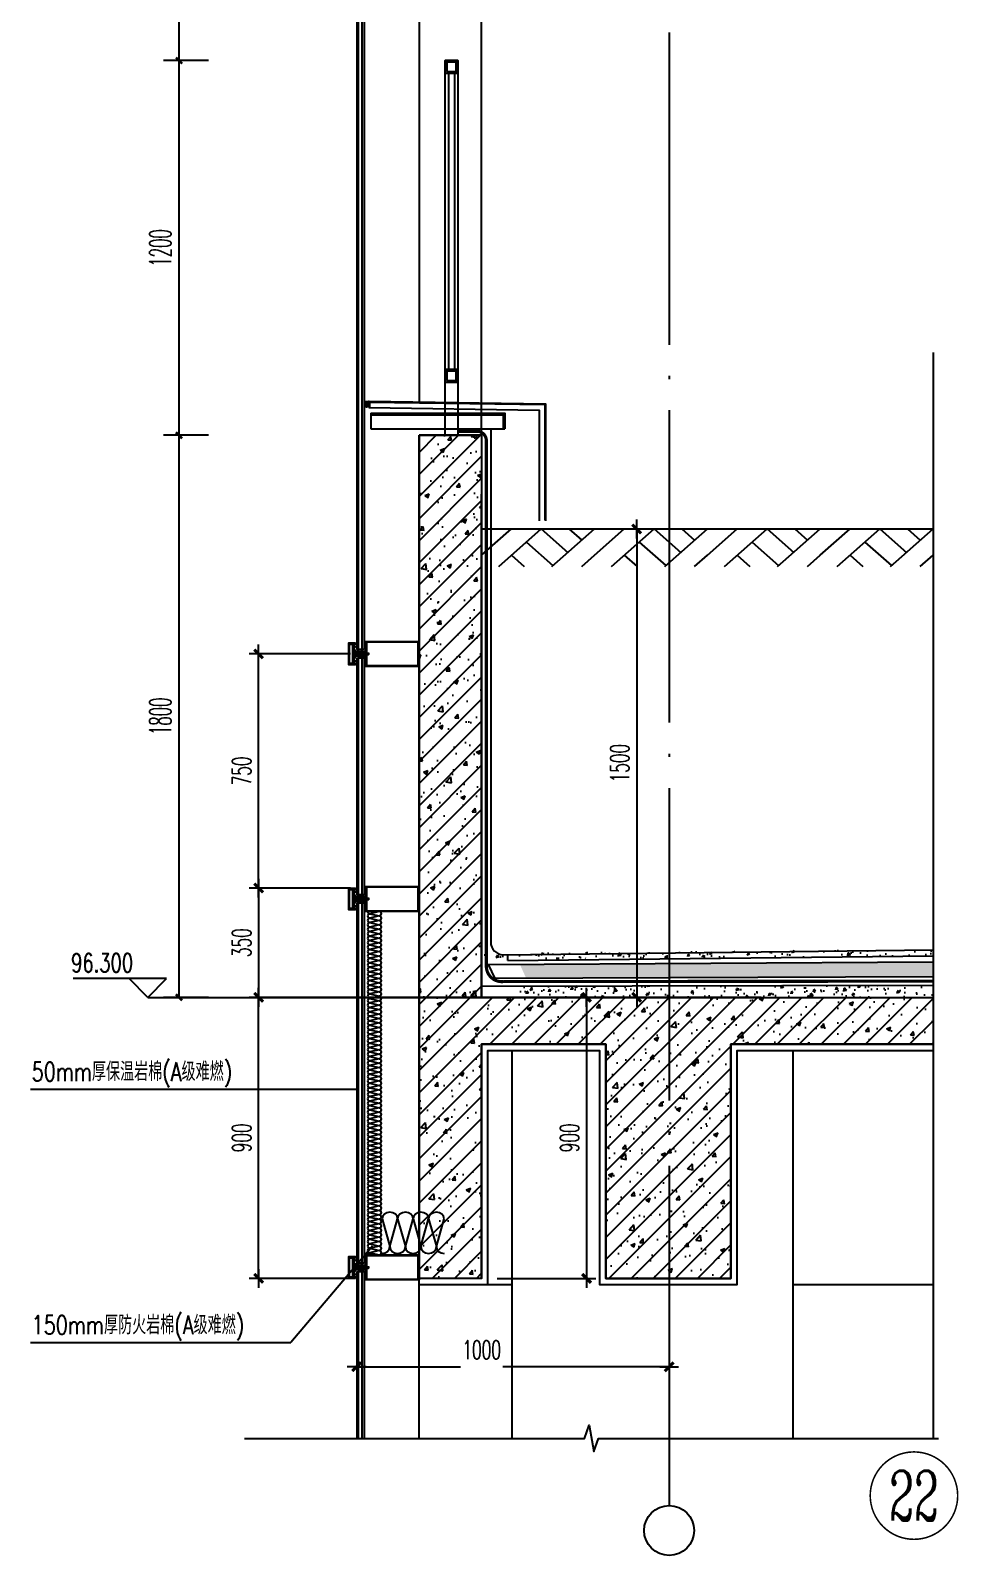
# Model space of a CAD drawing. Extents: x 1980812 to 2578970, y -669191 to 284498.
# Drawn here: x 2015531 to 2021471, y -587592 to -577824 of the extents above; entities that cross this region are included whole.
import ezdxf
from ezdxf.enums import TextEntityAlignment as Align

# ---------------------------------------------------------------- set-up
doc = ezdxf.new("R2010")
doc.units = 0
doc.header["$LTSCALE"] = 1000
doc.header["$MEASUREMENT"] = 0
for name, pattern in [('CENTER', [2, 1.25, -0.25, 0.25, -0.25]), ('CONTINOUS', [0]), ('DASH', [0.35, 0.25, -0.1]), ('DOTE', [2.42, 2, -0.2, 0.02, -0.2]), ('HIDDEN', [0.375, 0.25, -0.125]), ('HIDDEN2', [0.1875, 0.125, -0.0625])]:
    doc.linetypes.add(name, pattern=pattern)
for name, color, linetype in [('A-SECT-MBND-FINE', 252, 'Continuous'), ('A-SECT-MCUT', 1, 'Continuous'), ('A-SECT-MCUT-FINE', 137, 'Continuous'), ('ALUM-02', 4, 'Continuous'), ('AXIS', 3, 'Continuous'), ('AXIS_TEXT', 7, 'Continuous'), ('BH', 191, 'Continuous'), ('DIM_ELEV', 3, 'Continuous'), ('DIM_IDEN', 3, 'Continuous'), ('DIM_SYMB', 3, 'Continuous'), ('dote', 1, 'DOTE'), ('FILL', 251, 'Continuous'), ('PUB_DIM', 3, 'Continuous'), ('PUB_TEXT', 7, 'Continuous'), ('SF', 1, 'Continuous'), ('STEEL', 3, 'Continuous'), ('SXJF', 8, 'Continuous'), ('TEXT', 7, 'Continuous'), ('WALL', 4, 'Continuous'), ('WINDOW', 2, 'Continuous'), ('保温卷材', 6, 'Continuous'), ('保温板', 20, 'Continuous'), ('可见看线', 63, 'Continuous'), ('柱墙填充', 181, 'Continuous'), ('栏杆', 143, 'Continuous'), ('详细标注', 231, 'Continuous'), ('防水卷材', 6, 'DASH'), ('面层', 31, 'Continuous')]:
    doc.layers.add(name, color=color, linetype=linetype)
doc.styles.add('_TCH_DIM', font='SIMPLEX', dxfattribs={"bigfont": 'GBCBIG'})
doc.styles.add('_TCH_DIM_T3', font='SIMPLEX', dxfattribs={"width": 0.705882, "bigfont": 'GBCBIG'})
doc.styles.add('_TCH_LABEL', font='COMPLEX', dxfattribs={"bigfont": 'GBCBIG'})
doc.styles.add('COMPLEX', font='COMPLEX')
doc.styles.add('DIM_FONT', font='SIMPLEX', dxfattribs={"width": 0.7, "bigfont": 'GBCBIG'})
doc.styles.add('FSJ-SHX', font='txtw.shx', dxfattribs={"width": 0.75, "bigfont": 'hztxtw.shx'})
doc.styles.add('HZTXTW', font='txtw.shx', dxfattribs={"width": 0.6, "bigfont": 'hztxtw.shx'})
doc.styles.add('HZTXTW_T3', font='txtw.shx', dxfattribs={"width": 0.5, "bigfont": 'hztxtw.shx'})
doc.styles.add('ROMANS', font='simplex_.ttf', dxfattribs={"width": 0.8, "height": 500})
doc.dimstyles.new('_TCH_ARCH&&20', dxfattribs={"dimtxt": 59.5, "dimasz": 20, "dimexe": 40, "dimexo": 4, "dimgap": 25.25, "dimtad": 1, "dimdec": 0, "dimzin": 0, "dimdsep": 46, "dimtxsty": '_TCH_DIM_T3', "dimblk": 'ARCHTICK', "dimcen": 0.09, "dimclrt": 7, "dimazin": 2, "dimtfac": 1, "dimtdec": 0, "dimtix": 1, "dimtmove": 2, "dimatfit": 3, "dimfxl": 1, "dimtolj": 1, "dimtzin": 0, "dimarcsym": 0})
doc.dimstyles.new('DIMN20', dxfattribs={"dimscale": 0.2, "dimtxt": 300, "dimasz": 1, "dimexe": 150, "dimexo": 0, "dimgap": 100, "dimtad": 1, "dimdec": 0, "dimzin": 0, "dimdsep": 46, "dimtxsty": 'DIM_FONT', "dimblk1": '_DIMX', "dimblk2": '_DIMX', "dimsah": 1, "dimcen": 0.09, "dimclrd": 256, "dimclre": 256, "dimclrt": 7, "dimadec": 0, "dimazin": 0, "dimtfac": 1, "dimtdec": 0, "dimtix": 1, "dimtmove": 2, "dimatfit": 3, "dimldrblk": '_DIMX', "dimfxl": 150, "dimtolj": 1, "dimtzin": 0, "dimarcsym": 0})
pattern_1 = [(130, (3540175.08, -383323.47), (-71.7260183, -6.2752135), [7.5, -82.5]), (185, (3540175.08, -383323.47), (13.8751334, 75.2192134), [6, -66]), (79.5486, (3540169.105, -383323.99), (-57.8509382, 68.9439542), [6.374019, -70.1142112]), (133.8158, (3540175.08, -383303.47), (-106.7241049, -16.5519014), [11.25, -123.75]), (83.3644, (3540166.19, -383304.85), (-93.4662706, 97.411787), [9.561029, -105.1713]), (188.8158, (3540175.08, -383303.47), (-93.4661945, 97.41186), [9, -99]), (159, (3540165.08, -383308.47), (-59.6907052, -40.2618891), [7.5, -82.5]), (214, (3540165.08, -383308.47), (-24.3315332, 72.5150045), [6, -66]), (108.5486, (3540160.11, -383311.825), (-84.0222629, 32.2530497), [6.374019, -70.1142112]), (142.5, (3540175.083, -383323.47), (-1.21598553, 33.28938538), [0, -65.2, 0, -67, 0, -66.25]), (172.5, (3540175.083, -383323.47), (-26.30695374, 39.4411712), [0, -38.2, 0, -63.7, 0, -25.25]), (212.5, (3540197.383, -383323.47), (-53.38224362, -2.25548717), [0, -25, 0, -78, 0, -103.5]), (222.5, (3540207.383, -383323.47), (-58.3186169, 10.0104982), [0, -32.5, 0, -51.8, 0, -73.5])]

# ---------------------------------------------------------------- blocks, each defined once
blk = doc.blocks.new('_DIMX')
blk.add_line((-150, 0), (150, 0))
at = {"const_width": 50}
blk.add_lwpolyline([(-70, -70), (70, 70)], dxfattribs=at)
blk = doc.blocks.new('*D2765')
at = {"layer": 'Defpoints', "color": 0, "transparency": 16777216}
for p in [(746891.7, 316682.3, 0), (747041.7, 315782.3, 0), (747327.5, 315782.3)]:
    blk.add_point(p, dxfattribs=at)
at = {"layer": '详细标注', "lineweight": -2, "transparency": 16777216}
for p, q in [((746891.7, 316682.3), (747357.5, 316682.3)), ((747327.5, 316682.1), (747327.5, 315782.5)), ((747041.7, 315782.3), (747357.5, 315782.3))]:
    blk.add_line(p, q, dxfattribs=at)
at = {"layer": '详细标注', "lineweight": -2, "transparency": 16777216, "xscale": 0.2, "yscale": 0.2, "zscale": 0.2}
for p, rotation in [((747327.5, 316682.3), 90), ((747327.5, 315782.3), 270)]:
    blk.add_blockref('_DIMX', p, dxfattribs=dict(at, rotation=rotation))
at = {"layer": '详细标注', "color": 7, "transparency": 16777216, "insert": (747273.2, 316232.3), "char_height": 60, "attachment_point": 5, "rotation": 90, "style": 'HZTXTW'}
blk.add_mtext('\\A1;900', dxfattribs=at)
blk = doc.blocks.new('*D2771')
at = {"layer": 'Defpoints', "color": 0, "transparency": 16777216}
for p in [(746991.8, 318182.3, 0), (746991.8, 316682.3, 0), (747487.9, 316682.3)]:
    blk.add_point(p, dxfattribs=at)
at = {"layer": '详细标注', "lineweight": -2, "transparency": 16777216}
for p, q in [((746991.8, 318182.3), (747517.9, 318182.3)), ((747487.9, 318182.1), (747487.9, 316682.5)), ((746991.8, 316682.3), (747517.9, 316682.3))]:
    blk.add_line(p, q, dxfattribs=at)
at = {"layer": '详细标注', "lineweight": -2, "transparency": 16777216, "xscale": 0.2, "yscale": 0.2, "zscale": 0.2}
for p, rotation in [((747487.9, 318182.3), 90), ((747487.9, 316682.3), 270)]:
    blk.add_blockref('_DIMX', p, dxfattribs=dict(at, rotation=rotation))
at = {"layer": '详细标注', "color": 7, "transparency": 16777216, "insert": (747433.7, 317432.3), "char_height": 60, "attachment_point": 5, "rotation": 90, "style": 'HZTXTW'}
blk.add_mtext('\\A1;1500', dxfattribs=at)
blk = doc.blocks.new('*D2766')
at = {"layer": 'Defpoints', "color": 0, "transparency": 16777216}
for p in [(746591.8, 315648.3, 0), (747591.8, 315648.3, 0), (747591.8, 315499.3)]:
    blk.add_point(p, dxfattribs=at)
at = {"layer": '详细标注', "lineweight": -2, "transparency": 16777216}
for p, q in [((746591.8, 315648.3), (746591.8, 315469.3)), ((747591.8, 315648.3), (747591.8, 315469.3)), ((746592, 315499.3), (746923.9, 315499.3)), ((747591.6, 315499.3), (747059.6, 315499.3))]:
    blk.add_line(p, q, dxfattribs=at)
at = {"layer": '详细标注', "lineweight": -2, "transparency": 16777216, "xscale": 0.2, "yscale": 0.2, "zscale": 0.2}
for p, rotation in [((746591.8, 315499.3), 179.9998582215618), ((747591.8, 315499.3), 359.9998582215618)]:
    blk.add_blockref('_DIMX', p, dxfattribs=dict(at, rotation=rotation))
at = {"layer": '详细标注', "color": 7, "transparency": 16777216, "insert": (746991.8, 315553.5), "char_height": 60, "attachment_point": 5, "rotation": 359.9999, "style": 'HZTXTW'}
blk.add_mtext('\\A1;1000', dxfattribs=at)
blk = doc.blocks.new('M5x45_Pan')
at = {"color": 8, "linetype": 'HIDDEN'}
for p, q in [((0, 1.9), (45, 1.9)), ((44.4, -2.5), (44.4, 2.5)), ((0, -1.9), (45, -1.9))]:
    blk.add_line(p, q, dxfattribs=at)
at = {"color": 0, "linetype": 'ByBlock'}
blk.add_lwpolyline([(-1.4, -4.8), (0, -4.8), (0, 4.7), (-1.4, 4.7, 0.228537), (-2.2, 4.4, 0.349288), (-2.2, -4.4, 0.228537)], format="xyb", close=True, dxfattribs=at)
at = {"color": 8, "linetype": 'HIDDEN2'}
blk.add_lwpolyline([(-3.7, 0.7), (-1.8, 0.7), (-1.8, -0.8), (-3.7, -0.8)], dxfattribs=at)
at = {"color": 8, "linetype": 'ByBlock'}
blk.add_lwpolyline([(0, 2.5), (44.4, 2.5), (45, 1.9), (45, -1.9), (44.4, -2.5), (0, -2.5)], dxfattribs=at)
at = {"layer": 'TEXT', "color": 8, "linetype": 'CENTER'}
blk.add_line((48, 0), (-6.7, 0), dxfattribs=at)
at = {"layer": 'Defpoints', "color": 8, "style": 'ROMANS', "width": 0.8}
blk.add_text('M5x45', height=1, rotation=90, dxfattribs=at).set_placement((-1, 0), align=Align.MIDDLE)
blk = doc.blocks.new('*D2767')
at = {"layer": 'Defpoints', "color": 0, "transparency": 16777216}
for p in [(746278.1, 316682.3), (747886.1, 316682.3, 0), (746571.8, 315782.3)]:
    blk.add_point(p, dxfattribs=at)
at = {"layer": '详细标注', "lineweight": -2, "transparency": 16777216}
for p, q in [((747886.1, 316682.3), (746248.1, 316682.3)), ((746278.1, 315782.5), (746278.1, 316682.1)), ((746571.8, 315782.3), (746248.1, 315782.3))]:
    blk.add_line(p, q, dxfattribs=at)
at = {"layer": '详细标注', "lineweight": -2, "transparency": 16777216, "xscale": 0.2, "yscale": 0.2, "zscale": 0.2}
for p, rotation in [((746278.1, 316682.3), 90), ((746278.1, 315782.3), 270)]:
    blk.add_blockref('_DIMX', p, dxfattribs=dict(at, rotation=rotation))
at = {"layer": '详细标注', "color": 7, "transparency": 16777216, "insert": (746223.8, 316232.3), "char_height": 60, "attachment_point": 5, "rotation": 90, "style": 'HZTXTW'}
blk.add_mtext('\\A1;900', dxfattribs=at)
blk = doc.blocks.new('*D2768')
at = {"layer": 'Defpoints', "color": 0, "transparency": 16777216}
for p in [(746278.1, 317782.3), (746571.8, 317782.3, 0), (746571.8, 317032.3)]:
    blk.add_point(p, dxfattribs=at)
at = {"layer": '详细标注', "lineweight": -2, "transparency": 16777216}
for p, q in [((746571.8, 317782.3), (746248.1, 317782.3)), ((746278.1, 317032.5), (746278.1, 317782.1)), ((746571.8, 317032.3), (746248.1, 317032.3))]:
    blk.add_line(p, q, dxfattribs=at)
at = {"layer": '详细标注', "lineweight": -2, "transparency": 16777216, "xscale": 0.2, "yscale": 0.2, "zscale": 0.2}
for p, rotation in [((746278.1, 317782.3), 90), ((746278.1, 317032.3), 270)]:
    blk.add_blockref('_DIMX', p, dxfattribs=dict(at, rotation=rotation))
at = {"layer": '详细标注', "color": 7, "transparency": 16777216, "insert": (746223.8, 317407.3), "char_height": 60, "attachment_point": 5, "rotation": 90, "style": 'HZTXTW'}
blk.add_mtext('\\A1;750', dxfattribs=at)
blk = doc.blocks.new('A$C7D172E5E')
at = {"layer": 'A-SECT-MCUT'}
for points in [[(0, -40), (0, -80), (-135.6, -80), (-172, -80), (-172, -47.8), (-188.7, -47.8), (-188.7, -46.9), (-185.2, -46), (-184.7, -46.6), (-172, -46.6), (-172, -40), (-172, -33.5), (-184.7, -33.5), (-185.2, -34), (-188.7, -33.1), (-188.7, -32.3), (-172, -32.3), (-172, 0), (-135.6, 0), (0, 0)], [(-189.3, -45.3), (-185.5, -45), (-184.6, -46.1), (-185.2, -46.6), (-185.7, -46), (-189.3, -46.9), (-189.3, -47.8), (-200.5, -47.8), (-200.5, -46.3), (-190.5, -46.3), (-190.5, -33.8), (-200.5, -33.8), (-200.5, -32.3), (-189.3, -32.3), (-189.3, -33.1), (-185.7, -34), (-185.2, -33.5), (-184.6, -33.9), (-185.5, -35), (-189.3, -34.7)], [(-169, -77.5), (-3, -77.5), (-3, -40), (-3, -2.5), (-169, -2.5)]]:
    blk.add_lwpolyline(points, close=True, dxfattribs=at)
for points in [[(-205.5, -75), (-225, -75), (-225, -5), (-205.5, -5, -0.414214), (-205, -5.5), (-205, -5.8, -0.351524), (-205.4, -6.3), (-209.2, -7.1, -0.256425), (-209.7, -7), (-210.4, -6.3, 0.198912), (-210.7, -6.2), (-216.5, -6.2, 0.414214), (-217, -6.7), (-217, -9.7, -0.414214), (-217.5, -10.2), (-218, -10.2, -0.414214), (-218.5, -9.7), (-218.5, -6.7, 0.414214), (-219, -6.2), (-223, -6.2, 0.414214), (-223.5, -6.7), (-223.5, -73.3, 0.414214), (-223, -73.8), (-219, -73.8, 0.414214), (-218.5, -73.3), (-218.5, -70.3, -0.414214), (-218, -69.8), (-217.5, -69.8, -0.414214), (-217, -70.3), (-217, -73.3, 0.414214), (-216.5, -73.8), (-210.7, -73.8, 0.198912), (-210.4, -73.7), (-209.7, -73, -0.256425), (-209.2, -72.9), (-205.4, -73.7, -0.351524), (-205, -74.2), (-205, -74.5, -0.414214)], [(-205, -29, -0.414214), (-205.5, -29.5), (-206.5, -29.5, 0.414214), (-207, -30), (-207, -50, 0.414214), (-206.5, -50.5), (-205.5, -50.5, -0.414214), (-205, -51), (-205, -52, -0.414214), (-205.5, -52.5), (-209.5, -52.5), (-209.5, -60.2, 0.414214), (-209, -60.7), (-205.5, -60.7, -0.414214), (-205, -61.2), (-205, -63.7, -0.414214), (-205.5, -64.2), (-206, -64.2, -0.414214), (-206.5, -63.7), (-206.5, -63.2, 0.414214), (-207, -62.7), (-209, -62.7, 0.414214), (-209.5, -63.2), (-209.5, -70.2, 0.414214), (-209, -70.7), (-207, -70.7, 0.414214), (-206.5, -70.2), (-206.5, -69.7, -0.414214), (-206, -69.2), (-205.5, -69.2, -0.414214), (-205, -69.7), (-205, -73, -0.479811), (-205.6, -73.5), (-209.3, -72.6, 0.256425), (-209.8, -72.8), (-210.4, -73.5, -0.198912), (-210.8, -73.6), (-213.7, -73.6, -0.10157), (-213.9, -73.6), (-216.4, -72.5, -0.300021), (-216.7, -72), (-216.7, -71.2, -0.414214), (-216.2, -70.7), (-212.5, -70.7, 0.414214), (-212, -70.2), (-212, -63.5), (-212, -16.5), (-212, -9.8, 0.414214), (-212.5, -9.3), (-216.2, -9.3, -0.414214), (-216.7, -8.8), (-216.7, -8, -0.300021), (-216.4, -7.5), (-213.9, -6.4, -0.10157), (-213.7, -6.4), (-210.8, -6.4, -0.198912), (-210.4, -6.5), (-209.8, -7.2, 0.256425), (-209.3, -7.4), (-205.6, -6.5, -0.479811), (-205, -7), (-205, -10.3, -0.414214), (-205.5, -10.8), (-206, -10.8, -0.414214), (-206.5, -10.3), (-206.5, -9.8, 0.414214), (-207, -9.3), (-209, -9.3, 0.414214), (-209.5, -9.8), (-209.5, -16.8, 0.414214), (-209, -17.3), (-207, -17.3, 0.414214), (-206.5, -16.8), (-206.5, -16.3, -0.414214), (-206, -15.8), (-205.5, -15.8, -0.414214), (-205, -16.3), (-205, -18.8, -0.414214), (-205.5, -19.3), (-209, -19.3, 0.414214), (-209.5, -19.8), (-209.5, -27.5), (-205.5, -27.5, -0.414214), (-205, -28)]]:
    blk.add_lwpolyline(points, format="xyb", close=True, dxfattribs=at)
at = {"layer": 'A-SECT-MCUT-FINE'}
for p, q in [((-181, -26.3, 0), (-195, -26.3, 0)), ((-181, -53.7, 0), (-195, -53.7, 0))]:
    blk.add_line(p, q, dxfattribs=at)
for centre in [(-182.2, -29.3, 0), (-182.2, -50.7, 0)]:
    blk.add_circle(centre, 2.98, dxfattribs=at)
for centre, start, end in [((-198.8, -28.8, 0), 320.5682, 27.9183), ((-198.8, -51.2, 0), 332.0817, 39.4318)]:
    blk.add_arc(centre, 5.39, start, end, dxfattribs=at)
at = {"layer": 'WINDOW'}
for p, q in [((-200, -25.3, 0), (-199, -26.3, 0)), ((-199, -26.3, 0), (-195, -26.3, 0)), ((-195, -26.3, 0), (-194, -25.3, 0)), ((-181, -26.3, 0), (-182, -25.3, 0)), ((-177, -26.3, 0), (-181, -26.3, 0)), ((-176, -25.3, 0), (-177, -26.3, 0)), ((-200, -54.7, 0), (-199, -53.7, 0)), ((-199, -53.7, 0), (-195, -53.7, 0)), ((-195, -53.7, 0), (-194, -54.7, 0)), ((-181, -53.7, 0), (-182, -54.7, 0)), ((-177, -53.7, 0), (-181, -53.7, 0)), ((-176, -54.7, 0), (-177, -53.7, 0))]:
    blk.add_line(p, q, dxfattribs=at)
at = {"layer": 'SF', "rotation": 0.0004018880973149244}
blk.add_blockref('M5x45_Pan', (-207, -40, 0), dxfattribs=at)
blk = doc.blocks.new('15mm铝板胶缝')
at = {"layer": 'FILL'}
h = blk.add_hatch(dxfattribs=at)
h.set_pattern_fill('HEX', color=256, scale=7, style=0)
h.set_pattern_definition([(0, (-4e-14, -1.343), (0, 1.51554), [0.875, -1.75]), (120, (-4e-14, -1.343), (-1.3125, -0.75777), [0.875, -1.75]), (60, (0.875, -1.343), (-1.3125, 0.75777), [0.875, -1.75])])
edge = h.paths.add_edge_path()
edge.add_ellipse((7.5, 12.3), major_axis=(-7.5, 0), ratio=0.703876, start_angle=0, end_angle=360)
h = blk.add_hatch(dxfattribs=at)
h.set_pattern_fill('DOTS', color=256, scale=10, style=0)
edge = h.paths.add_edge_path()
edge.add_line((15, 0), (15, 11.2))
edge.add_ellipse((7.5, 12.3), major_axis=(-7.5, 0), ratio=0.703876, start_angle=0, end_angle=180, ccw=False)
edge.add_line((0, 10.2), (0, 0))
edge.add_arc((7.5, -13.1), 15.1, 60.1372, 119.8628, ccw=False)
at = {"layer": 'SXJF'}
blk.add_lwpolyline([(15, 12.3), (15, 0, 0.266667), (0, 0), (0, 12.3)], format="xyb", dxfattribs=at)
blk.add_ellipse((7.5, 12.3), major_axis=(-7.5, 0), ratio=0.703876, dxfattribs=at)
blk = doc.blocks.new('*D2769')
at = {"layer": 'Defpoints', "color": 0, "transparency": 16777216}
for p in [(746466.8, 317032.3), (746278.1, 316682.3), (746466.8, 316682.3, 0)]:
    blk.add_point(p, dxfattribs=at)
at = {"layer": '详细标注', "linetype": 'ByBlock', "lineweight": -2, "transparency": 16777216}
for p, q in [((746466.8, 317032.3), (746248.1, 317032.3)), ((746466.8, 316682.3), (746248.1, 316682.3))]:
    blk.add_line(p, q, dxfattribs=at)
at = {"layer": '详细标注', "lineweight": -2, "transparency": 16777216}
blk.add_line((746278.1, 317032.1), (746278.1, 316682.5), dxfattribs=at)
at = {"layer": '详细标注', "lineweight": -2, "transparency": 16777216, "xscale": 0.2, "yscale": 0.2, "zscale": 0.2}
for p, rotation in [((746278.1, 317032.3), 90), ((746278.1, 316682.3), 270)]:
    blk.add_blockref('_DIMX', p, dxfattribs=dict(at, rotation=rotation))
at = {"layer": '详细标注', "color": 7, "transparency": 16777216, "insert": (746223.8, 316857.3), "char_height": 60, "attachment_point": 5, "rotation": 90, "style": 'HZTXTW'}
blk.add_mtext('\\A1;350', dxfattribs=at)
blk = doc.blocks.new('$LinePat$素土夯实')
at = {"color": 0}
for p, q in [((0, -210), (210, 0)), ((120, -300), (420, 0)), ((420, 0), (608, -188)), ((495, -300), (795, 0)), ((615, 0), (705, -90)), ((315, -105), (502, -293)), ((210, -210), (300, -300)), ((705, -300), (795, -210))]:
    blk.add_line(p, q, dxfattribs=at)
blk = doc.blocks.new('_AXISO')
blk.add_circle((0, 0), 0.5)
at = {"layer": 'AXIS_TEXT', "style": 'COMPLEX', "width": 1.041667}
blk.add_attdef('A', text='', height=0.56, dxfattribs=at).set_placement((-0.25, -0.28), (0.25, -0.28), align=Align.FIT)
blk = doc.blocks.new('$LinePat$岩棉板')
at = {"color": 0}
for p, q in [((0, -17), (12, -67)), ((12, -67), (24, -17))]:
    blk.add_line(p, q, dxfattribs=at)
for centre, start, end in [((12, -17), 0, 180), ((0, -67), 270, 0), ((24, -67), 180, 270)]:
    blk.add_arc(centre, 12, start, end, dxfattribs=at)
at = {"layer": 'Defpoints'}
blk.add_point((0, 0.1), dxfattribs=at)
at = {"layer": 'Defpoints', "color": 0}
blk.add_point((24, -84), dxfattribs=at)
blk = doc.blocks.new('_ArchTick')
at = {"color": 0, "linetype": 'ByBlock', "const_width": 0.4}
blk.add_lwpolyline([(-0.5, -0.5), (0.5, 0.5)], dxfattribs=at)
blk = doc.blocks.new('*D2803')
at = {"layer": 'Defpoints', "color": 0, "transparency": 16777216}
for p in [(746023.3, 318482.3), (746177.8, 318482.3), (746177.8, 316682.3)]:
    blk.add_point(p, dxfattribs=at)
at = {"layer": 'PUB_DIM', "color": 0, "lineweight": -2, "transparency": 16777216}
for p, q in [((746117.8, 318482.3), (745973.3, 318482.3)), ((746023.3, 316682.3), (746023.3, 318482.3)), ((746117.8, 316682.3), (745973.3, 316682.3))]:
    blk.add_line(p, q, dxfattribs=at)
at = {"layer": 'PUB_DIM', "color": 0, "lineweight": -2, "transparency": 16777216, "xscale": 20, "yscale": 20, "zscale": 20}
for p, rotation in [((746023.3, 318482.3), 90), ((746023.3, 316682.3), 270)]:
    blk.add_blockref('_ArchTick', p, dxfattribs=dict(at, rotation=rotation))
at = {"layer": 'PUB_DIM', "color": 7, "transparency": 16777216, "insert": (745963.3, 317582.3), "char_height": 70, "attachment_point": 5, "rotation": 90, "style": 'HZTXTW_T3'}
blk.add_mtext('\\A1;1800', dxfattribs=at)
blk = doc.blocks.new('*D2804')
at = {"layer": 'Defpoints', "color": 0, "transparency": 16777216}
for p in [(746023.3, 319682.3), (746177.8, 319682.3), (746177.8, 318482.3)]:
    blk.add_point(p, dxfattribs=at)
at = {"layer": 'PUB_DIM', "color": 0, "lineweight": -2, "transparency": 16777216}
for p, q in [((746117.8, 319682.3), (745973.3, 319682.3)), ((746023.3, 318482.3), (746023.3, 319682.3)), ((746117.8, 318482.3), (745973.3, 318482.3))]:
    blk.add_line(p, q, dxfattribs=at)
at = {"layer": 'PUB_DIM', "color": 0, "lineweight": -2, "transparency": 16777216, "xscale": 20, "yscale": 20, "zscale": 20}
for p, rotation in [((746023.3, 319682.3), 90), ((746023.3, 318482.3), 270)]:
    blk.add_blockref('_ArchTick', p, dxfattribs=dict(at, rotation=rotation))
at = {"layer": 'PUB_DIM', "color": 7, "transparency": 16777216, "insert": (745963.3, 319082.3), "char_height": 70, "attachment_point": 5, "rotation": 90, "style": 'HZTXTW_T3'}
blk.add_mtext('\\A1;1200', dxfattribs=at)
blk = doc.blocks.new('*D2805')
at = {"layer": 'Defpoints', "color": 0, "transparency": 16777216}
for p in [(746023.3, 322932.3), (746177.8, 322932.3), (746177.8, 319682.3)]:
    blk.add_point(p, dxfattribs=at)
at = {"layer": 'PUB_DIM', "color": 0, "lineweight": -2, "transparency": 16777216}
for p, q in [((746117.8, 322932.3), (745973.3, 322932.3)), ((746023.3, 319682.3), (746023.3, 322932.3)), ((746117.8, 319682.3), (745973.3, 319682.3))]:
    blk.add_line(p, q, dxfattribs=at)
at = {"layer": 'PUB_DIM', "color": 0, "lineweight": -2, "transparency": 16777216, "xscale": 20, "yscale": 20, "zscale": 20}
for p, rotation in [((746023.3, 322932.3), 90), ((746023.3, 319682.3), 270)]:
    blk.add_blockref('_ArchTick', p, dxfattribs=dict(at, rotation=rotation))
at = {"layer": 'PUB_DIM', "color": 7, "transparency": 16777216, "insert": (745963.3, 321307.3), "char_height": 70, "attachment_point": 5, "rotation": 90, "style": 'HZTXTW_T3'}
blk.add_mtext('\\A1;3250', dxfattribs=at)
blk = doc.blocks.new('sthsrthsth')
at = {"layer": 'BH'}
h = blk.add_hatch(dxfattribs=at)
h.set_pattern_fill('惶妮土', color=256, scale=10, style=0)
h.set_pattern_definition(pattern_1)
h.paths.add_polyline_path([(746991.8, 316823.7), (746991.8, 316804.6), (748436.6, 316815.2), (748436.6, 316834.3)])
h = blk.add_hatch(dxfattribs=at)
h.set_pattern_fill('惶妮土', color=256, scale=10, style=0)
h.set_pattern_definition(pattern_1)
h.paths.add_polyline_path([(747111.8, 316718), (747111.8, 316682.2), (748436.6, 316682.2), (748436.6, 316719.8)])
at = {"layer": '保温板'}
h = blk.add_hatch(dxfattribs=at)
h.set_pattern_fill('HONEY', color=256, scale=8, style=0)
h.set_pattern_definition([(7e-15, (525038.008, -146178.884), (19.05, 10.99852), [12.7, -25.4]), (120, (525038.008, -146178.884), (-19.04999772, 10.99852394), [12.7, -25.4]), (60, (525038.008, -146178.884), (2.28e-06, 21.99704394), [-25.4, 12.7])])
h.paths.add_polyline_path([(747617.3, 316790.8), (747114.2, 316787.9), (747133.8, 316744.6), (748436.6, 316747.6), (748436.6, 316794.6)])
at = {"layer": '柱墙填充'}
h = blk.add_hatch(dxfattribs=at)
h.set_pattern_fill('钢筋混凝土', color=256, scale=20)
h.set_pattern_definition([(45, (721483.76, 200877.066), (-35.35534, 35.35534), []), (50, (721483.76, 200877.07), (143.45204, -12.55043), [15, -165]), (355, (721483.76, 200877.07), (-27.75027, 150.43843), [12, -132]), (100.4514, (721495.72, 200876.02), (115.70188, 137.88791), [12.74804, -140.22842]), (46.1842, (721483.76, 200917.07), (213.4482, -33.1038), [22.5, -247.5]), (96.6356, (721501.55, 200914.3), (186.93254, 194.82357), [19.12206, -210.3426]), (351.1842, (721483.76, 200917.07), (186.9324, 194.8237), [18, -198]), (21, (721503.76, 200907.07), (119.38141, -80.52378), [15, -165]), (326, (721503.76, 200907.07), (48.66307, 145.03), [12, -132]), (71.4514, (721513.71, 200900.36), (168.04453, 64.5061), [12.74804, -140.22842]), (37.5, (721483.76, 200877.066), (2.43197, 66.57877), [0, -130.4, 0, -134, 0, -132.5]), (7.5, (721483.76, 200877.066), (52.613907, 78.882342), [0, -76.4, 0, -127.4, 0, -50.5]), (327.5, (721439.16, 200877.066), (106.764487, -4.510974), [0, -50, 0, -156, 0, -207]), (317.5, (721419.16, 200877.07), (116.637234, 20.021), [0, -65, 0, -103.6, 0, -147])])
h.paths.add_polyline_path([(746791.8, 318482.3), (746991.8, 318482.3), (746991.8, 316682.3), (748436.6, 316682.3), (748436.6, 316532.3), (747789.3, 316532.3), (747789.3, 315782.3), (747389.3, 315782.3), (747389.3, 316532.3), (746991.8, 316532.3), (746991.8, 315782.3), (746791.8, 315782.3)])
at = {"layer": 'A-SECT-MBND-FINE'}
for p, q in [((747913.3, 316532.3, 0), (748313.3, 316532.3, 0)), ((747389.3, 315782.3, 0), (747789.3, 315782.3, 0))]:
    blk.add_line(p, q, dxfattribs=at)
at = {"layer": 'A-SECT-MCUT', "elevation": 0}
for points in [[(746586.3, 317747.3), (746566.8, 317747.3), (746566.8, 317817.3), (746586.3, 317817.3, -0.414214), (746586.8, 317816.8), (746586.8, 317816.5, -0.351524), (746586.4, 317816), (746582.5, 317815.2, -0.256425), (746582.1, 317815.3), (746581.4, 317816, 0.198912), (746581.1, 317816.1), (746575.3, 317816.1, 0.414214), (746574.8, 317815.6), (746574.8, 317812.6, -0.414214), (746574.3, 317812.1), (746573.8, 317812.1, -0.414214), (746573.3, 317812.6), (746573.3, 317815.6, 0.414214), (746572.8, 317816.1), (746568.8, 317816.1, 0.414214), (746568.3, 317815.6), (746568.3, 317749, 0.414214), (746568.8, 317748.5), (746572.8, 317748.5, 0.414214), (746573.3, 317749), (746573.3, 317752, -0.414214), (746573.8, 317752.5), (746574.3, 317752.5, -0.414214), (746574.8, 317752), (746574.8, 317749, 0.414214), (746575.3, 317748.5), (746581.1, 317748.5, 0.198912), (746581.4, 317748.7), (746582.1, 317749.3, -0.256425), (746582.5, 317749.5), (746586.4, 317748.6, -0.351524), (746586.8, 317748.1), (746586.8, 317747.8, -0.414214)], [(746586.8, 317793.3, -0.414214), (746586.3, 317792.8), (746585.3, 317792.8, 0.414214), (746584.8, 317792.3), (746584.8, 317772.3, 0.414214), (746585.3, 317771.8), (746586.3, 317771.8, -0.414214), (746586.8, 317771.3), (746586.8, 317770.3, -0.414214), (746586.3, 317769.8), (746582.3, 317769.8), (746582.3, 317762.1, 0.414214), (746582.8, 317761.6), (746586.3, 317761.6, -0.414214), (746586.8, 317761.1), (746586.8, 317758.6, -0.414214), (746586.3, 317758.1), (746585.8, 317758.1, -0.414214), (746585.3, 317758.6), (746585.3, 317759.1, 0.414214), (746584.8, 317759.6), (746582.8, 317759.6, 0.414214), (746582.3, 317759.1), (746582.3, 317752.1, 0.414214), (746582.8, 317751.6), (746584.8, 317751.6, 0.414214), (746585.3, 317752.1), (746585.3, 317752.6, -0.414214), (746585.8, 317753.1), (746586.3, 317753.1, -0.414214), (746586.8, 317752.6), (746586.8, 317749.4, -0.479811), (746586.2, 317748.9), (746582.5, 317749.7, 0.256425), (746582, 317749.6), (746581.3, 317748.9, -0.198912), (746581, 317748.7), (746578, 317748.7, -0.10157), (746577.8, 317748.8), (746575.4, 317749.8, -0.300021), (746575.1, 317750.3), (746575.1, 317751.1, -0.414214), (746575.6, 317751.6), (746579.3, 317751.6, 0.414214), (746579.8, 317752.1), (746579.8, 317758.8), (746579.8, 317805.8), (746579.8, 317812.6, 0.414214), (746579.3, 317813.1), (746575.6, 317813.1, -0.414214), (746575.1, 317813.6), (746575.1, 317814.4, -0.300021), (746575.4, 317814.8), (746577.8, 317815.9, -0.10157), (746578, 317815.9), (746581, 317815.9, -0.198912), (746581.3, 317815.8), (746582, 317815.1, 0.256425), (746582.5, 317815), (746586.2, 317815.8, -0.479811), (746586.8, 317815.3), (746586.8, 317812.1, -0.414214), (746586.3, 317811.6), (746585.8, 317811.6, -0.414214), (746585.3, 317812.1), (746585.3, 317812.6, 0.414214), (746584.8, 317813.1), (746582.8, 317813.1, 0.414214), (746582.3, 317812.6), (746582.3, 317805.6, 0.414214), (746582.8, 317805.1), (746584.8, 317805.1, 0.414214), (746585.3, 317805.6), (746585.3, 317806.1, -0.414214), (746585.8, 317806.6), (746586.3, 317806.6, -0.414214), (746586.8, 317806.1), (746586.8, 317803.6, -0.414214), (746586.3, 317803.1), (746582.8, 317803.1, 0.414214), (746582.3, 317802.6), (746582.3, 317794.8), (746586.3, 317794.8, -0.414214), (746586.8, 317794.3)]]:
    blk.add_lwpolyline(points, format="xyb", close=True, dxfattribs=at)
for points in [[(746791.8, 317782.3), (746791.8, 317742.3), (746656.1, 317742.3), (746619.8, 317742.3), (746619.8, 317774.6), (746603.1, 317774.6), (746603.1, 317775.5), (746606.5, 317776.3), (746607.1, 317775.8), (746619.8, 317775.8), (746619.8, 317782.3), (746619.8, 317788.9), (746607.1, 317788.9), (746606.5, 317788.4), (746603.1, 317789.2), (746603.1, 317790.1), (746619.8, 317790.1), (746619.8, 317822.3), (746656.1, 317822.3), (746791.8, 317822.3)], [(746622.8, 317744.8), (746788.8, 317744.8), (746788.8, 317782.3), (746788.8, 317819.8), (746622.8, 317819.8)], [(746602.4, 317777), (746606.3, 317777.3), (746607.2, 317776.2), (746606.6, 317775.8), (746606, 317776.3), (746602.4, 317775.4), (746602.4, 317774.6), (746591.2, 317774.6), (746591.2, 317776.1), (746601.2, 317776.1), (746601.2, 317788.6), (746591.2, 317788.6), (746591.2, 317790.1), (746602.4, 317790.1), (746602.4, 317789.2), (746606, 317788.4), (746606.6, 317788.9), (746607.2, 317788.4), (746606.3, 317787.3), (746602.4, 317787.7)]]:
    blk.add_lwpolyline(points, close=True, dxfattribs=at)
at = {"layer": 'A-SECT-MCUT-FINE'}
for p, q in [((746791.8, 322852.3, 0), (746791.8, 318589, 0)), ((746991.8, 318482.3, 0), (746991.8, 320582.3, 0)), ((746610.8, 317796, 0), (746596.8, 317796, 0)), ((746610.8, 317768.6, 0), (746596.8, 317768.6, 0)), ((746791.8, 315269.8, 0), (746791.8, 315782.3, 0))]:
    blk.add_line(p, q, dxfattribs=at)
for centre in [(746609.6, 317793.1, 0), (746609.6, 317771.6, 0)]:
    blk.add_circle(centre, 2.98, dxfattribs=at)
for centre, start, end in [((746593, 317793.5, 0), 320.5682, 27.9183), ((746593, 317771.2, 0), 332.0817, 39.4318)]:
    blk.add_arc(centre, 5.39, start, end, dxfattribs=at)
at = {"layer": 'ALUM-02'}
blk.add_line((746991.8, 318482.3, 0), (746791.8, 318482.3, 0), dxfattribs=at)
at = {"layer": 'AXIS'}
blk.add_line((747591.8, 315254.8), (747591.8, 315054.8), dxfattribs=at)
at = {"layer": 'DIM_ELEV'}
for p, q in [((745983.3, 316742.3), (745684.1, 316742.3)), ((745923.3, 316682.3), (745863.3, 316742.3)), ((745923.3, 316682.3), (745983.3, 316742.3))]:
    blk.add_line(p, q, dxfattribs=at)
at = {"layer": 'DIM_SYMB'}
for p, q in [((748436.6, 318747.3, 0), (748436.6, 315269.8, 0)), ((745548, 316388.3, 0), (746591.8, 316388.3, 0)), ((746642.4, 315885.8, 0), (746381.5, 315577.1, 0)), ((745548, 315577.1, 0), (746381.5, 315577.1, 0))]:
    blk.add_line(p, q, dxfattribs=at)
blk.add_lwpolyline([(746232.9, 315269.8), (747321.1, 315269.8), (747336.3, 315311.8), (747351.1, 315227.8), (747366.1, 315269.8), (748454.2, 315269.8)], dxfattribs=at)
at = {"layer": 'dote', "linetype": 'DOTE', "ltscale": 0.5}
for p, q in [((747591.8, 320982.3, 0), (747591.8, 315154.8)), ((745923.3, 316682.3), (748436.6, 316682.3, 0))]:
    blk.add_line(p, q, dxfattribs=at)
at = {"layer": 'STEEL'}
blk.add_line((746630.8, 318591.3, 0), (746630.8, 318571.3, 0), dxfattribs=at)
at = {"layer": 'STEEL', "color": 0}
blk.add_line((746636.8, 318503.3, 0), (747066.1, 318503.3, 0), dxfattribs=at)
at = {"layer": 'STEEL', "elevation": 0}
for points in [[(746630.8, 318591.3), (747196.1, 318583.3), (747196.1, 318208.3)], [(746633.3, 318588.8), (747193.6, 318580.8), (747193.6, 318210.8)], [(746633.3, 318588.8), (746633.3, 318571.3)], [(746630.8, 318571.3), (747176.1, 318563.3), (747176.1, 318208.3)]]:
    blk.add_lwpolyline(points, dxfattribs=at)
at = {"layer": 'STEEL', "color": 0, "elevation": 0}
for points in [[(746636.8, 318553.3), (747066.1, 318553.3), (747066.1, 318503.3)], [(746636.8, 318553.3), (746636.8, 318503.3)], [(746636.8, 318548.3), (747061.1, 318548.3), (747061.1, 318503.3)]]:
    blk.add_lwpolyline(points, dxfattribs=at)
at = {"layer": 'WALL'}
for p, q in [((746991.8, 318615.9, 0), (746991.8, 318615.9, 0)), ((746791.8, 318482.3, 0), (746791.8, 315782.3, 0)), ((746791.8, 318482.3, 0), (746991.8, 318482.3, 0)), ((746991.8, 318482.3, 0), (746991.8, 316682.3, 0)), ((746991.8, 316682.3, 0), (746991.8, 318294, 0)), ((746991.8, 316682.3, 0), (748436.6, 316682.3, 0)), ((746991.8, 315782.3, 0), (746991.8, 316532.3, 0)), ((746991.8, 315782.3, 0), (746991.8, 316532.3, 0)), ((746991.8, 316532.3, 0), (747389.3, 316532.3, 0)), ((747389.3, 316532.3, 0), (747389.3, 315782.3, 0)), ((747789.3, 315782.3, 0), (747789.3, 316532.3, 0)), ((747789.3, 316532.3, 0), (747913.3, 316532.3, 0)), ((748313.3, 316532.3, 0), (748436.6, 316532.3, 0)), ((746991.8, 315782.3, 0), (746791.8, 315782.3, 0)), ((747389.3, 315782.3, 0), (747789.3, 315782.3, 0))]:
    blk.add_line(p, q, dxfattribs=at)
at = {"layer": 'WALL', "elevation": 0}
blk.add_lwpolyline([(746791.8, 318482.3), (746991.8, 318482.3), (746991.8, 316682.3), (748436.6, 316682.3), (748436.6, 316532.3), (747789.3, 316532.3), (747789.3, 315782.3), (747389.3, 315782.3), (747389.3, 316532.3), (746991.8, 316532.3), (746991.8, 315782.3), (746791.8, 315782.3)], close=True, dxfattribs=at)
for points in [[(747389.3, 316532.3), (747389.3, 315782.3), (747789.3, 315782.3), (747789.3, 316532.3)], [(747913.3, 316532.3), (747913.3, 316532.3), (748313.3, 316532.3), (748313.3, 316532.3)]]:
    blk.add_lwpolyline(points, dxfattribs=at)
at = {"layer": 'WINDOW'}
for p, q in [((746591.8, 322877.6, 0), (746591.8, 317797, 0)), ((746597.8, 317797, 0), (746597.8, 322878.6, 0)), ((746609.8, 317797, 0), (746609.8, 322877.6, 0)), ((746615.8, 322884.6, 0), (746615.8, 317797, 0)), ((746591.8, 317797, 0), (746592.8, 317796, 0)), ((746592.8, 317796, 0), (746596.8, 317796, 0)), ((746596.8, 317796, 0), (746597.8, 317797, 0)), ((746610.8, 317796, 0), (746609.8, 317797, 0)), ((746614.8, 317796, 0), (746610.8, 317796, 0)), ((746615.8, 317797, 0), (746614.8, 317796, 0)), ((746591.8, 317767.6, 0), (746592.8, 317768.6, 0)), ((746591.8, 317767.6, 0), (746591.8, 317012, 0)), ((746592.8, 317768.6, 0), (746596.8, 317768.6, 0)), ((746596.8, 317768.6, 0), (746597.8, 317767.6, 0)), ((746597.8, 317012, 0), (746597.8, 317768.6, 0)), ((746610.8, 317768.6, 0), (746609.8, 317767.6, 0)), ((746609.8, 317012, 0), (746609.8, 317767.6, 0)), ((746614.8, 317768.6, 0), (746610.8, 317768.6, 0)), ((746615.8, 317767.6, 0), (746614.8, 317768.6, 0)), ((746615.8, 317774.6, 0), (746615.8, 317012, 0)), ((746591.8, 316982.6, 0), (746591.8, 315832, 0)), ((746597.8, 315832, 0), (746597.8, 316983.6, 0)), ((746609.8, 315832, 0), (746609.8, 316982.6, 0)), ((746615.8, 316982.6, 0), (746615.8, 315832, 0)), ((746591.8, 315802.6, 0), (746591.8, 315269.8, 0)), ((746597.8, 315269.8, 0), (746597.8, 315803.6, 0)), ((746609.8, 315269.8, 0), (746609.8, 315802.6, 0)), ((746615.8, 315802.6, 0), (746615.8, 315269.8, 0))]:
    blk.add_line(p, q, dxfattribs=at)
at = {"layer": '保温板'}
blk.add_line((746991.8, 318182.3, 0), (748436.6, 318182.3, 0), dxfattribs=at)
at = {"layer": '保温板', "elevation": 0}
blk.add_lwpolyline([(748436.6, 316747.6), (747034.7, 316742.7), (747034.7, 316742.7), (747014.2, 316787.9), (748436.6, 316795.6)], dxfattribs=at)
at = {"layer": '可见看线'}
for p, q in [((747089.3, 315269.8, 0), (747089.3, 316512.3, 0)), ((747989.3, 315269.8, 0), (747989.3, 316512.3, 0)), ((747011.8, 315762.3, 0), (747089.3, 315762.3, 0)), ((747989.3, 315762.3, 0), (748436.6, 315762.3, 0))]:
    blk.add_line(p, q, dxfattribs=at)
at = {"layer": '栏杆', "color": 2}
for p, q in [((746885.4, 319642.3, 0), (746885.4, 318692.9, 0)), ((746905.4, 319642.3, 0), (746905.4, 318692.9, 0))]:
    blk.add_line(p, q, dxfattribs=at)
at = {"layer": '栏杆', "elevation": 0}
blk.add_lwpolyline([(746875.4, 318482.3), (746875.4, 319682.3), (746915.4, 319682.3), (746915.4, 318482.3)], dxfattribs=at)
at = {"layer": '栏杆', "color": 2, "elevation": 0}
for points in [[(746875.4, 319642.3), (746915.4, 319642.3), (746915.4, 319682.3), (746875.4, 319682.3)], [(746880.4, 319647.3), (746910.4, 319647.3), (746910.4, 319677.3), (746880.4, 319677.3)], [(746875.4, 318652.9), (746915.4, 318652.9), (746915.4, 318692.9), (746875.4, 318692.9)], [(746880.4, 318657.9), (746910.4, 318657.9), (746910.4, 318687.9), (746880.4, 318687.9)]]:
    blk.add_lwpolyline(points, close=True, dxfattribs=at)
at = {"layer": '防水卷材', "const_width": 10, "elevation": 0}
blk.add_lwpolyline([(746915.4, 318495.2), (746976.8, 318495.2, -0.414214), (747006.8, 318465.2), (747006.8, 318253.9), (747006.8, 318207.2), (747006.8, 316782.9, 0.453838), (747062.2, 316732.9), (748436.6, 316734.1)], format="xyb", dxfattribs=at)
at = {"layer": '面层'}
for p, q in [((747020.8, 318503.3, 0), (747020.8, 316859, 0)), ((747061.4, 316819, 0), (748436.6, 316834.3, 0)), ((747075.7, 316799.9, 0), (747075.7, 316819, 0)), ((747075.7, 316799.9, 0), (748436.6, 316815.2, 0))]:
    blk.add_line(p, q, dxfattribs=at)
at = {"layer": '面层', "elevation": 0}
for points in [[(748436.6, 316719.8), (746991.8, 316716.8)], [(746791.8, 315762.3), (747011.8, 315762.3), (747011.8, 316512.3), (747369.3, 316512.3), (747369.3, 315762.3), (747809.3, 315762.3), (747809.3, 316512.3), (748436.6, 316512.3)]]:
    blk.add_lwpolyline(points, dxfattribs=at)
at = {"layer": '面层'}
blk.add_arc((747060.8, 316859, 0), 40, 180, 270.9234, dxfattribs=at)
at = {"layer": 'AXIS', "xscale": 160, "yscale": 160, "zscale": 160}
blk.add_blockref('_AXISO', (747591.8, 314974.8), dxfattribs=at)
at = {"layer": 'SF', "rotation": 0.0004018880973149}
blk.add_blockref('M5x45_Pan', (746584.8, 317782.3, 0), dxfattribs=at)
at = {"layer": 'STEEL', "extrusion": (2.23417e-36, 3.7227e-25, -1), "zscale": -1, "rotation": 180}
blk.add_blockref('15mm铝板胶缝', (-746615.8, 318591.3, 0), dxfattribs=at)
at = {"layer": 'WALL'}
for p in [(746791.8, 317037.3, 0), (746791.8, 315857.3, 0)]:
    blk.add_blockref('A$C7D172E5E', p, dxfattribs=at)
at = {"layer": '保温卷材', "xscale": 0.5952382360573333, "yscale": 0.5941895062325717, "zscale": 0.5941895062325717, "rotation": 269.999987212681}
for p in [(746673.7, 316957.3), (746673.7, 316943), (746673.7, 316928.8), (746673.7, 316914.5), (746673.7, 316900.2), (746673.7, 316885.9), (746673.7, 316871.6), (746673.7, 316857.3), (746673.7, 316843), (746673.7, 316828.8), (746673.7, 316814.5), (746673.7, 316800.2), (746673.7, 316785.9), (746673.7, 316771.6), (746673.7, 316757.3), (746673.7, 316743), (746673.7, 316728.8), (746673.7, 316714.5), (746673.7, 316700.2), (746673.7, 316685.9), (746673.7, 316671.6), (746673.7, 316657.3), (746673.7, 316643), (746673.7, 316628.8), (746673.7, 316614.5), (746673.7, 316600.2), (746673.7, 316585.9), (746673.7, 316571.6), (746673.7, 316557.3), (746673.7, 316543), (746673.7, 316528.8), (746673.7, 316514.5), (746673.7, 316500.2), (746673.7, 316485.9), (746673.7, 316471.6), (746673.7, 316457.3), (746673.7, 316443), (746673.7, 316428.8), (746673.7, 316414.5), (746673.7, 316400.2), (746673.7, 316385.9), (746673.7, 316371.6), (746673.7, 316357.3), (746673.7, 316343), (746673.7, 316328.8), (746673.7, 316314.5), (746673.7, 316300.2), (746673.7, 316285.9), (746673.7, 316271.6), (746673.7, 316257.3), (746673.7, 316243), (746673.7, 316228.8), (746673.7, 316214.5), (746673.7, 316200.2), (746673.7, 316185.9), (746673.7, 316171.6), (746673.7, 316157.3), (746673.7, 316143), (746673.7, 316128.8), (746673.7, 316114.5), (746673.7, 316100.2), (746673.7, 316085.9), (746673.7, 316071.6), (746673.7, 316057.3), (746673.7, 316043), (746673.7, 316028.8), (746673.7, 316014.5), (746673.7, 316000.2), (746673.7, 315985.9), (746673.7, 315971.6), (746673.7, 315957.3), (746673.7, 315943), (746673.7, 315928.8), (746673.7, 315914.5), (746673.7, 315900.2), (746673.7, 315885.9), (746673.7, 315871.6)]:
    blk.add_blockref('$LinePat$岩棉板', p, dxfattribs=at)
at = {"layer": '保温卷材', "xscale": 2.068614524900063, "yscale": 1.782568518697715, "zscale": 1.782568518697715}
for p in [(746673.2, 316003.3), (746722.8, 316003.3), (746772.5, 316003.3), (746822.1, 316003.3)]:
    blk.add_blockref('$LinePat$岩棉板', p, dxfattribs=at)
at = {"layer": '柱墙填充', "xscale": 0.4543637016315809, "yscale": 0.4, "zscale": 0.4, "rotation": 359.999955677607}
for p in [(746991.8, 318182.3), (747353, 318182.3), (747714.2, 318182.3), (748075.4, 318182.3)]:
    blk.add_blockref('$LinePat$素土夯实', p, dxfattribs=at)
at = {"layer": 'PUB_TEXT', "style": '_TCH_DIM', "width": 0.705882}
blk.add_text('96.300', height=59.5, dxfattribs=at).set_placement((745678.1, 316763.3))
at = {"layer": 'TEXT', "style": 'FSJ-SHX', "width": 0.75}
for s, p in [('50mm厚保温岩棉(A级难燃)', (745551.7, 316414.4, 0)), ('150mm厚防火岩棉(A级难燃)', (745551.7, 315603.2, 0))]:
    blk.add_text(s, height=60, dxfattribs=at).set_placement(p)
at = {"layer": 'PUB_DIM'}
for p1, p2, text, picture, middle in [((746177.8, 319682.3), (746177.8, 322932.3), '3250', '*D2805', (745963.3, 321307.3)), ((746177.8, 318482.3), (746177.8, 319682.3), '1200', '*D2804', (745963.3, 319082.3)), ((746177.8, 316682.3), (746177.8, 318482.3), '1800', '*D2803', (745963.3, 317582.3))]:
    dim = blk.add_aligned_dim(p1=p1, p2=p2, distance=154.5, text=text, dimstyle='_TCH_ARCH&&20', dxfattribs=at)
    dim.commit()
    dim.dimension.update_dxf_attribs({"geometry": picture, "text_midpoint": middle})
at = {"layer": '详细标注'}
dim = blk.add_aligned_dim(p1=(746991.8, 318182.3, 0), p2=(746991.8, 316682.3, 0), distance=496.2, dimstyle='DIMN20', dxfattribs=at)
dim.commit()
dim.dimension.update_dxf_attribs({"geometry": '*D2771', "text_midpoint": (747433.7, 317432.3, 0)})
for base, p1, p2, picture, middle in [((746278.1, 317782.3, 0), (746571.8, 317032.3, 0), (746571.8, 317782.3, 0), '*D2768', (746223.8, 317407.3, 0)), ((746278.1, 316682.3, 0), (746571.8, 315782.3, 0), (747886.1, 316682.3, 0), '*D2767', (746223.8, 316232.3, 0)), ((747327.5, 315782.3, 0), (746891.7, 316682.3, 0), (747041.7, 315782.3, 0), '*D2765', (747273.2, 316232.3, 0))]:
    dim = blk.add_linear_dim(base=base, p1=p1, p2=p2, angle=90, dimstyle='DIMN20', dxfattribs=at)
    dim.commit()
    dim.dimension.update_dxf_attribs({"geometry": picture, "text_midpoint": middle})
dim = blk.add_linear_dim(base=(746278.1, 316682.3, 0), p1=(746466.8, 317032.3, 0), p2=(746466.8, 316682.3, 0), angle=90, dimstyle='DIMN20', override={"dimfxl": 250, "dimarcsym": 1}, dxfattribs=at)
dim.commit()
dim.dimension.update_dxf_attribs({"geometry": '*D2769', "text_midpoint": (746223.8, 316857.3, 0)})
dim = blk.add_linear_dim(base=(747591.8, 315499.3, 0), p1=(746591.8, 315648.3, 0), p2=(747591.8, 315648.3, 0), angle=359.9999, dimstyle='DIMN20', dxfattribs=at)
dim.commit()
dim.dimension.update_dxf_attribs({"geometry": '*D2766', "text_midpoint": (746991.8, 315553.5, 0), "dimtype": 129})

msp = doc.modelspace()

# ---------------------------------------------------------------- linework, layer by layer
at = {"layer": 'DIM_IDEN', "const_width": 10}
msp.add_lwpolyline([(2021465.6, -587208.6, 1), (2020905.6, -587208.6, 1)], format="xyb", close=True, dxfattribs=at)

# ---------------------------------------------------------------- block references
at = {"layer": 'WINDOW', "linetype": 'CONTINOUS', "xscale": 2, "yscale": 2, "zscale": 2}
msp.add_blockref('sthsrthsth', (524434.9, -1217381.8), dxfattribs=at)

# ---------------------------------------------------------------- texts
at = {"layer": 'PUB_TEXT', "style": '_TCH_LABEL', "width": 0.617647}
msp.add_text('22', height=316.78, dxfattribs=at).set_placement((2021027.2, -587367), (2021344, -587367), align=Align.FIT)

doc.saveas('drawing.dxf')
